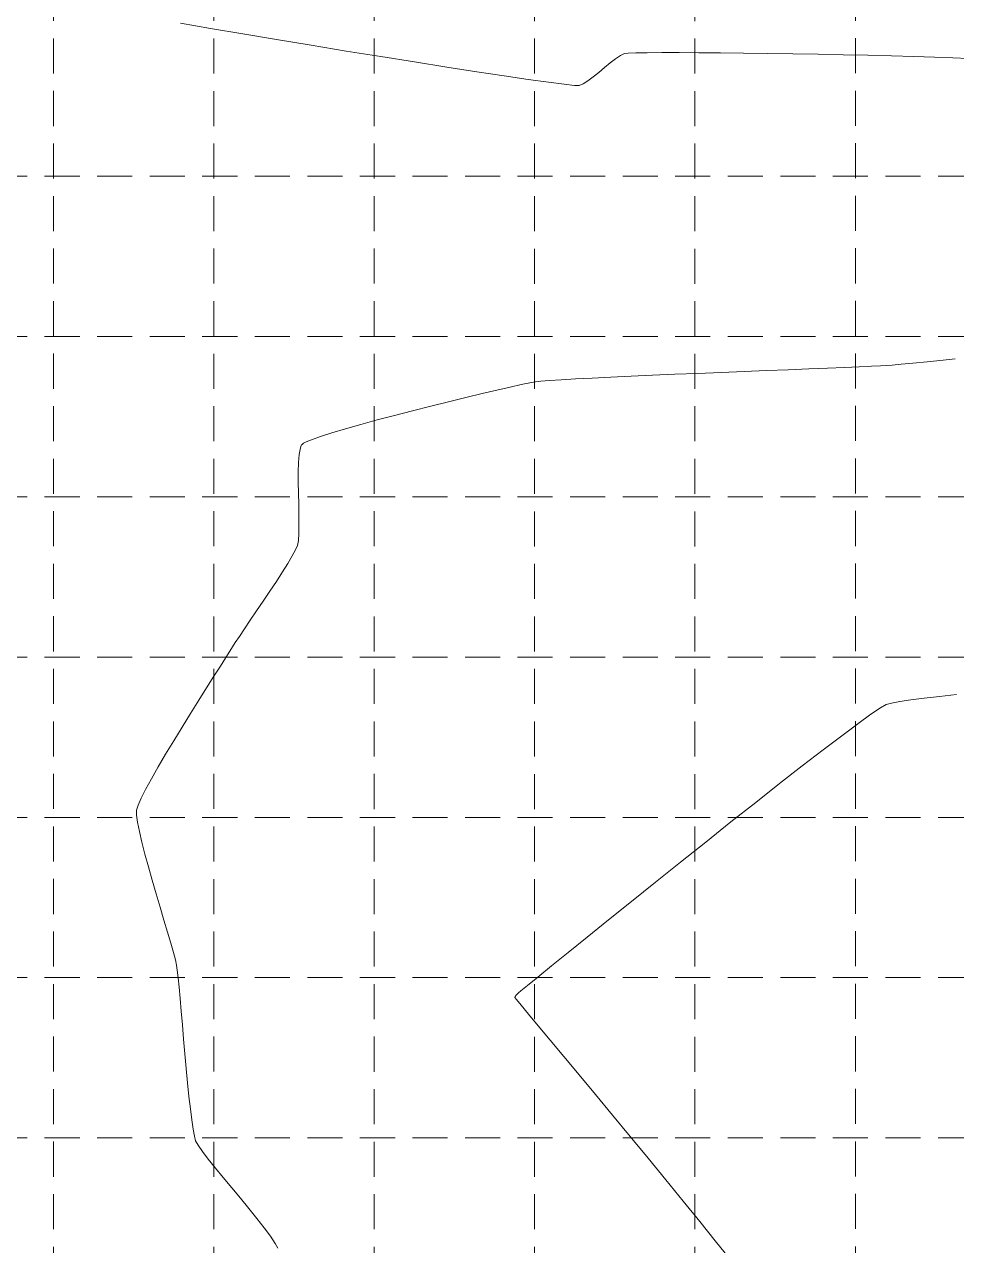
# Model space of a CAD drawing. Extents: x 2140663 to 2528301, y 336313 to 7007653.
# Drawn here: x 2527855.5 to 2528015.1, y 7006947.1 to 7007156.3 of the extents above; entities that cross this region are included whole.
import ezdxf

# ---------------------------------------------------------------- set-up
doc = ezdxf.new("R2010")
doc.units = 0
doc.header["$MEASUREMENT"] = 0
doc.linetypes.add('HIDDEN', pattern=[0.375, 0.25, -0.125])
doc.layers.add('1 EXISTING CONTOURS', color=43, linetype='Continuous')
doc.layers.add('GRID', color=254, linetype='HIDDEN')

msp = doc.modelspace()

# ---------------------------------------------------------------- linework, layer by layer
at = {"layer": '1 EXISTING CONTOURS', "color": 43, "lineweight": 0, "extrusion": (-0.1710075066131199, -0.9852697258527554, 0), "elevation": -7336226.039958043}
msp.add_lwpolyline([(1292374.685799422, 603), (1292369.471669595, 603)], dxfattribs=at)
at = {"layer": '1 EXISTING CONTOURS', "color": 43, "lineweight": 0, "extrusion": (-0.167879934351496, -0.9858074495773187, 0), "elevation": -7332087.803355034}
msp.add_lwpolyline([(1315654.96130593, 603.0000000000003), (1315649.376447255, 603.0000000000003)], dxfattribs=at)
at = {"layer": '1 EXISTING CONTOURS', "color": 43, "lineweight": 0, "extrusion": (-0.1652963224159506, -0.9862439484203502, 0), "elevation": -7328615.324059268}
msp.add_lwpolyline([(1334868.00211657, 603.0000000000003), (1334862.152164107, 603.0000000000003)], dxfattribs=at)
at = {"layer": '1 EXISTING CONTOURS', "color": 43, "lineweight": 0}
for points, elevation in [([(2527904.579474655, 7007152.762168399), (2527898.650495606, 7007153.741993496)], 603), ([(2527910.563566444, 7007151.786034281), (2527904.579474655, 7007152.762168399)], 603), ([(2527916.498384879, 7007150.83013159), (2527910.563566444, 7007151.786034281)], 603), ([(2527967.595423203, 7007151.511905399), (2527964.629637392, 7007151.511256554)], 603), ([(2527970.966406158, 7007151.497367053), (2527967.595423203, 7007151.511905399)], 603), ([(2527974.671588124, 7007151.468679659), (2527970.966406158, 7007151.497367053)], 603), ([(2527978.639970968, 7007151.426881359), (2527974.671588124, 7007151.468679659)], 603), ([(2527982.800556555, 7007151.373010293), (2527978.639970968, 7007151.426881359)], 603), ([(2527995.725548442, 7007151.149341923), (2527991.414343427, 7007151.233202434)], 603), ([(2528004.001590968, 7007150.95889845), (2527999.944963668, 7007151.057561215)], 603), ([(2528017.180258248, 7007150.51618966), (2528014.484763984, 7007150.631999234)], 603), ([(2527950.470744334, 7007145.866595726), (2527949.67676032, 7007145.896095358)], 603), ([(2527951.163869177, 7007146.146964707), (2527950.470744334, 7007145.866595726)], 603), ([(2527982.583892552, 7007097.044145093), (2527978.728867905, 7007096.888259026)], 604), ([(2527998.459803338, 7007097.685779576), (2527995.938703356, 7007097.581670967)], 604), ([(2528003.096758286, 7007097.897392104), (2528002.099086958, 7007097.845393797)], 604), ([(2528005.647129042, 7007098.116640143), (2528004.108308994, 7007097.975573291)], 604), ([(2528007.654162545, 7007098.312211022), (2528005.647129042, 7007098.116640143)], 604), ([(2527943.902863874, 7007095.223076492), (2527942.992547809, 7007095.121797057)], 604), ([(2527945.389981172, 7007095.338551568), (2527943.902863874, 7007095.223076492)], 604), ([(2527949.853594846, 7007095.605074029), (2527947.393643548, 7007095.46646863)], 604), ([(2527955.901339594, 7007095.907335224), (2527952.709578913, 7007095.752614112)], 604), ([(2527959.368620734, 7007096.067483715), (2527955.901339594, 7007095.907335224)], 604), ([(2527963.051166178, 7007096.231305934), (2527959.368620734, 7007096.067483715)], 604), ([(2527974.78782679, 7007096.727278424), (2527970.82102536, 7007096.562956939)], 604), ([(2527936.411836066, 7007093.703975974), (2527933.858253886, 7007093.104105647)], 604), ([(2527931.071101687, 7007092.435425286), (2527928.115275309, 7007091.712612888)], 604), ([(2527921.957183374, 7007090.163303955), (2527918.884709496, 7007089.366163413)], 604), ([(2527910.472326295, 7007087.060933413), (2527908.15286417, 7007086.370180607)], 604), ([(2527903.087793421, 7007084.447481357), (2527903.028899439, 7007084.386868543)], 604), ([(2527903.730138039, 7007084.819637929), (2527903.276713829, 7007084.582877757)], 604), ([(2527906.183894583, 7007085.74271972), (2527904.630313372, 7007085.193228752)], 604), ([(2527902.687562449, 7007083.547114312), (2527902.539167563, 7007082.676338127)], 604), ([(2527902.379706711, 7007079.692487692), (2527902.379936507, 7007077.911491663)], 604), ([(2527902.379936507, 7007077.911491663), (2527902.410064365, 7007076.038274664)], 604), ([(2527902.410064365, 7007076.038274664), (2527902.45253372, 7007074.148206372)], 604), ([(2527902.45253372, 7007074.148206372), (2527902.489788007, 7007072.316656466)], 604), ([(2527902.489788007, 7007072.316656466), (2527902.504270662, 7007070.618994622)], 604), ([(2527902.504270662, 7007070.618994622), (2527902.47842512, 7007069.13059052)], 604), ([(2527899.676353831, 7007062.53288662), (2527898.642213778, 7007060.930919466)], 604), ([(2527896.388763783, 7007057.540239948), (2527895.251753092, 7007055.857405039)], 604), ([(2527897.532633887, 7007059.249057666), (2527896.388763783, 7007057.540239948)], 604), ([(2527890.66943578, 7007048.981749793), (2527889.968220429, 7007047.875405495)], 604), ([(2527885.338297669, 7007040.556127373), (2527883.920344948, 7007038.285022459)], 604), ([(2528009.549687439, 7007040.913085646), (2528007.263531737, 7007040.615561881)], 605), ([(2528000.438143123, 7007038.153604326), (2527998.20413736, 7007036.544100529)], 605), ([(2527882.476520739, 7007035.950279332), (2527881.045983702, 7007033.608335962)], 604), ([(2527995.452825884, 7007034.492316963), (2527992.257010672, 7007032.058619855)], 605), ([(2527881.045983702, 7007033.608335962), (2527879.6678925, 7007031.315630316)], 604), ([(2527992.257010672, 7007032.058619855), (2527988.6894937, 7007029.303375437)], 605), ([(2527877.225682244, 7007027.103684083), (2527876.239880514, 7007025.297319434)], 604), ([(2527874.693592855, 7007021.753914995), (2527874.694557983, 7007020.901074816)], 604), ([(2527874.694557983, 7007020.901074816), (2527874.861779292, 7007019.660582786)], 604), ([(2527875.171881621, 7007018.091604882), (2527875.60148981, 7007016.253307073)], 604), ([(2527876.725723132, 7007012.00541565), (2527877.373597946, 7007009.71415398)], 604), ([(2527877.373597946, 7007009.71415398), (2527878.047477981, 7007007.390236306)], 604), ([(2527878.047477981, 7007007.390236306), (2527878.723988078, 7007005.0928286)], 604), ([(2527879.99139782, 7007000.814206989), (2527880.535547146, 7006998.951325033)], 604), ([(2527880.535547146, 7006998.951325033), (2527880.988825894, 7006997.35161694)], 604), ([(2527880.988825894, 7006997.35161694), (2527881.327858907, 7006996.074248687)], 604), ([(2527948.587162041, 7006997.346399187), (2527945.735856166, 7006995.038305372)], 605), ([(2527881.802092239, 7006993.022609439), (2527881.964893563, 7006991.38193859)], 604), ([(2527943.386472251, 7006993.133058979), (2527941.611812271, 7006991.691026238)], 605), ([(2527881.964893563, 7006991.38193859), (2527882.142878735, 7006989.446278499)], 604), ([(2527882.142878735, 7006989.446278499), (2527882.334240281, 7006987.275778451)], 604), ([(2527939.532735364, 7006989.820864537), (2527939.458605746, 7006989.645286174)], 605), ([(2527882.334240281, 7006987.275778451), (2527882.537170732, 7006984.930587736)], 604), ([(2527956.193075332, 7006969.47151829), (2527959.218129667, 7006965.812657292)], 605), ([(2527884.585912607, 7006965.887423909), (2527884.805121144, 7006965.103537397)], 604), ([(2527959.218129667, 7006965.812657292), (2527962.278298566, 7006962.100340548)], 605), ([(2527884.805121144, 7006965.103537397), (2527885.228822474, 7006964.314301935)], 604), ([(2527885.970059528, 7006963.237564739), (2527886.972385521, 7006961.922571679)], 604), ([(2527892.463643192, 7006955.264958271), (2527893.924712113, 7006953.497373988)], 604), ([(2527893.924712113, 7006953.497373988), (2527895.308189266, 7006951.787009081)], 604), ([(2527897.616581133, 7006948.734920876), (2527898.428602276, 7006947.491689325)], 604)]:
    msp.add_lwpolyline(points, dxfattribs=dict(at, elevation=elevation))
at = {"layer": '1 EXISTING CONTOURS', "color": 43, "lineweight": 0, "extrusion": (0.4218942906795972, -0.9066450283831924, 0), "elevation": -5286467.774067684}
msp.add_lwpolyline([(5248237.911428792, 603.0000000000007), (5248237.142495547, 603.0000000000007)], dxfattribs=at)
at = {"layer": '1 EXISTING CONTOURS', "color": 43, "lineweight": 0, "extrusion": (0.1123197269814239, -0.9936721184227816, 0), "elevation": -6678871.333017717}
msp.add_lwpolyline([(3299003.582103143, 603), (3299002.943043354, 603)], dxfattribs=at)
at = {"layer": '1 EXISTING CONTOURS', "color": 43, "lineweight": 0, "extrusion": (0.03956953181055593, -0.9992168193902129, 0), "elevation": -6901633.393634503}
msp.add_lwpolyline([(2803250.050848165, 603.0000000000003), (2803248.725604685, 603.0000000000003)], dxfattribs=at)
at = {"layer": '1 EXISTING CONTOURS', "color": 43, "lineweight": 0, "extrusion": (0.01757229666817587, -0.9998455952744933, 0), "elevation": -6961647.456388488}
msp.add_lwpolyline([(2650703.555604675, 603.0000000000007), (2650701.612907594, 603.0000000000007)], dxfattribs=at)
at = {"layer": '1 EXISTING CONTOURS', "color": 43, "lineweight": 0, "extrusion": (0.006777736224468839, -0.9999770308820456, 0), "elevation": -6989856.685722498}
msp.add_lwpolyline([(2575399.189147814, 603), (2575396.699500097, 603)], dxfattribs=at)
at = {"layer": '1 EXISTING CONTOURS', "color": 43, "lineweight": 0, "extrusion": (-0.01515679898504906, -0.9998851291246045, 0), "elevation": -7044662.582543745}
msp.add_lwpolyline([(2421490.70642285, 603.0000000000007), (2421486.424140743, 603.0000000000007)], dxfattribs=at)
at = {"layer": '1 EXISTING CONTOURS', "color": 43, "lineweight": 0, "extrusion": (-0.1570152424061917, -0.9875961794438682, 0), "elevation": -7317156.810401407}
msp.add_lwpolyline([(1396337.043356246, 603.0000000000007), (1396331.18958817, 603.0000000000007)], dxfattribs=at)
at = {"layer": '1 EXISTING CONTOURS', "color": 43, "lineweight": 0, "extrusion": (-0.1548713582321095, -0.9879346448016396, 0), "elevation": -7314108.915334566}
msp.add_lwpolyline([(1412220.765840228, 603.0000000000007), (1412215.175274624, 603.0000000000007)], dxfattribs=at)
at = {"layer": '1 EXISTING CONTOURS', "color": 43, "lineweight": 0, "extrusion": (0.6373434722431797, -0.7705798455637205, 0), "elevation": -3788392.246711888}
msp.add_lwpolyline([(6413952.95219066, 603), (6413951.699183672, 603)], dxfattribs=at)
at = {"layer": '1 EXISTING CONTOURS', "color": 43, "lineweight": 0, "extrusion": (-0.6120895742980652, 0.7907884375960573, 0), "elevation": 3993837.615425918}
msp.add_lwpolyline([(-6288082.688254867, 603.0000000000007), (-6288081.534893695, 603.0000000000007)], dxfattribs=at)
at = {"layer": '1 EXISTING CONTOURS', "color": 43, "lineweight": 0, "extrusion": (-0.5543482102967738, 0.8322848441133383, 0), "elevation": 4430576.848668905}
msp.add_lwpolyline([(-5988382.370737946, 603), (-5988381.382373756, 603)], dxfattribs=at)
at = {"layer": '1 EXISTING CONTOURS', "color": 43, "lineweight": 0, "extrusion": (-0.01728786543344767, -0.9998505536872774, 0), "elevation": -7049807.615676022}
msp.add_lwpolyline([(2406474.927756539, 603.0000000000007), (2406470.595112367, 603.0000000000007)], dxfattribs=at)
at = {"layer": '1 EXISTING CONTOURS', "color": 43, "lineweight": 0, "extrusion": (-0.02174685305086279, -0.9997635092272494, 0), "elevation": -7060469.97430855}
msp.add_lwpolyline([(2375018.61194919, 603.0000000000007), (2375014.391535876, 603.0000000000007)], dxfattribs=at)
at = {"layer": '1 EXISTING CONTOURS', "color": 43, "lineweight": 0, "extrusion": (-0.02732722688967792, -0.9996265415996716, 0), "elevation": -7073617.418439969}
msp.add_lwpolyline([(2335577.717425916, 603.0000000000003), (2335573.893156468, 603.0000000000003)], dxfattribs=at)
at = {"layer": '1 EXISTING CONTOURS', "color": 43, "lineweight": 0, "extrusion": (-0.03105683666259932, -0.9995176201030739, 0), "elevation": -7082282.671770049}
msp.add_lwpolyline([(2309171.944478303, 603), (2309168.424723394, 603)], dxfattribs=at)
at = {"layer": '1 EXISTING CONTOURS', "color": 43, "lineweight": 0, "extrusion": (-0.03596341617231939, -0.999353107113405, 0), "elevation": -7093533.793105314}
msp.add_lwpolyline([(2274378.055815861, 603.0000000000007), (2274374.911507107, 603.0000000000007)], dxfattribs=at)
at = {"layer": '1 EXISTING CONTOURS', "color": 43, "lineweight": 0, "extrusion": (-0.1524340775757481, -0.988313640497606, 0), "elevation": -7310603.32512959}
msp.add_lwpolyline([(1430262.450125738, 603.0000000000007), (1430257.228421214, 603.0000000000007)], dxfattribs=at)
at = {"layer": '1 EXISTING CONTOURS', "color": 43, "lineweight": 0, "extrusion": (-0.149471972831705, -0.9887659628738229, 0), "elevation": -7306284.812852848}
msp.add_lwpolyline([(1452166.545036084, 603), (1452161.79784185, 603)], dxfattribs=at)
at = {"layer": '1 EXISTING CONTOURS', "color": 43, "lineweight": 0, "extrusion": (-0.1455797857813604, -0.989346514610454, 0), "elevation": -7300513.618312373}
msp.add_lwpolyline([(1480911.439600626, 603), (1480907.272546725, 603)], dxfattribs=at)
at = {"layer": '1 EXISTING CONTOURS', "color": 43, "lineweight": 0, "extrusion": (0.6007875068912958, -0.7994087637519002, 0), "elevation": -4082812.480685574}
msp.add_lwpolyline([(6230674.28170596, 603), (6230673.143299189, 603)], dxfattribs=at)
at = {"layer": '1 EXISTING CONTOURS', "color": 43, "lineweight": 0, "extrusion": (-0.6324775899390609, 0.7745786585136964, 0), "elevation": 3828713.237534454}
msp.add_lwpolyline([(-6389963.271877806, 603.0000000000003), (-6389962.026638532, 603.0000000000003)], dxfattribs=at)
at = {"layer": '1 EXISTING CONTOURS', "color": 43, "lineweight": 0, "extrusion": (0.6432182197704308, -0.765682912017343, 0), "elevation": -3739227.607457707}
msp.add_lwpolyline([(6442737.70333963, 603.0000000000003), (6442736.419476195, 603.0000000000003)], dxfattribs=at)
at = {"layer": '1 EXISTING CONTOURS', "color": 43, "lineweight": 0, "extrusion": (-0.1399365763268594, -0.9901604691189793, 0), "elevation": -7291951.412197838}
msp.add_lwpolyline([(1522515.348355987, 603), (1522511.867031049, 603)], dxfattribs=at)
at = {"layer": '1 EXISTING CONTOURS', "color": 43, "lineweight": 0, "extrusion": (-0.1305336805818301, -0.9914438754835097, 0), "elevation": -7277174.423125627}
msp.add_lwpolyline([(1591649.886961059, 603.0000000000007), (1591647.196849809, 603.0000000000007)], dxfattribs=at)
at = {"layer": '1 EXISTING CONTOURS', "color": 43, "lineweight": 0, "extrusion": (-0.1107144349831455, -0.9938522595870891, 0), "elevation": -7243948.302219111}
msp.add_lwpolyline([(1736616.299640031, 603), (1736614.505880247, 603)], dxfattribs=at)
at = {"layer": '1 EXISTING CONTOURS', "color": 43, "lineweight": 0, "extrusion": (0.531951127737006, -0.8467750573200226, 0), "elevation": -4588730.107761528}
msp.add_lwpolyline([(5868066.254669804, 603), (5868065.286783433, 603)], dxfattribs=at)
at = {"layer": '1 EXISTING CONTOURS', "color": 43, "lineweight": 0, "extrusion": (0.1004893803457238, -0.9949381309597761, 0), "elevation": -6717591.373231414}
msp.add_lwpolyline([(3219357.427027546, 604.0000000000007), (3219355.386518676, 604.0000000000007)], dxfattribs=at)
at = {"layer": '1 EXISTING CONTOURS', "color": 43, "lineweight": 0, "extrusion": (0.04015304453667951, -0.999193541319416, 0), "elevation": -6899939.912629162}
msp.add_lwpolyline([(2807303.861825191, 604), (2807300.150079798, 604)], dxfattribs=at)
at = {"layer": '1 EXISTING CONTOURS', "color": 43, "lineweight": 0, "extrusion": (0.04006691208936202, -0.9991969988724062, 0), "elevation": -6900181.881685182}
msp.add_lwpolyline([(2806712.569079711, 604), (2806709.064041916, 604)], dxfattribs=at)
at = {"layer": '1 EXISTING CONTOURS', "color": 43, "lineweight": 0, "extrusion": (0.04017246826179086, -0.9991927605791364, 0), "elevation": -6899885.338625029}
msp.add_lwpolyline([(2807444.735144146, 604), (2807441.49709195, 604)], dxfattribs=at)
at = {"layer": '1 EXISTING CONTOURS', "color": 43, "lineweight": 0, "extrusion": (0.04052901528890149, -0.999178361915285, 0), "elevation": -6898883.097384566}
msp.add_lwpolyline([(2809909.60598048, 604.0000000000007), (2809906.69519164, 604.0000000000007)], dxfattribs=at)
at = {"layer": '1 EXISTING CONTOURS', "color": 43, "lineweight": 0, "extrusion": (0.04263790589319559, -0.999090590978137, 0), "elevation": -6892936.807499817}
msp.add_lwpolyline([(2824469.52234144, 604), (2824467.446907436, 604)], dxfattribs=at)
at = {"layer": '1 EXISTING CONTOURS', "color": 43, "lineweight": 0, "extrusion": (0.04537722408404277, -0.9989699232381456, 0), "elevation": -6885166.279000018}
msp.add_lwpolyline([(2843360.711980017, 604), (2843359.144628489, 604)], dxfattribs=at)
at = {"layer": '1 EXISTING CONTOURS', "color": 43, "lineweight": 0, "extrusion": (0.07705863794050426, -0.9970265624940765, 0), "elevation": -6791458.254350754}
msp.add_lwpolyline([(3060444.671991562, 604.0000000000003), (3060443.657424101, 604.0000000000003)], dxfattribs=at)
at = {"layer": '1 EXISTING CONTOURS', "color": 43, "lineweight": 0, "extrusion": (0.09953395690803452, -0.9950341659572447, 0), "elevation": -6720679.619958717}
msp.add_lwpolyline([(3212900.637400487, 604), (3212898.209151132, 604)], dxfattribs=at)
at = {"layer": '1 EXISTING CONTOURS', "color": 43, "lineweight": 0, "extrusion": (0.1005024464523837, -0.9949368111880703, 0), "elevation": -6717549.094175273}
msp.add_lwpolyline([(3219443.605619595, 604.0000000000007), (3219440.825249298, 604.0000000000007)], dxfattribs=at)
at = {"layer": '1 EXISTING CONTOURS', "color": 43, "lineweight": 0, "extrusion": (0.2042600520807804, -0.9789166619911814, 0), "elevation": -6343004.423671094}
msp.add_lwpolyline([(3905914.144268821, 604), (3905912.649251785, 604)], dxfattribs=at)
at = {"layer": '1 EXISTING CONTOURS', "color": 43, "lineweight": 0, "extrusion": (0.1802826582006471, -0.9836148449225991, 0), "elevation": -6436538.499108095}
msp.add_lwpolyline([(3749779.989410444, 604), (3749779.002902651, 604)], dxfattribs=at)
at = {"layer": '1 EXISTING CONTOURS', "color": 43, "lineweight": 0, "extrusion": (0.06371192023446309, -0.9979683317721247, 0), "elevation": -6831798.990538985}
msp.add_lwpolyline([(2969246.950677061, 604.0000000000007), (2969244.94293562, 604.0000000000007)], dxfattribs=at)
at = {"layer": '1 EXISTING CONTOURS', "color": 43, "lineweight": 0, "extrusion": (0.05159118464270176, -0.9986682881052961, 0), "elevation": -6867344.244845122}
msp.add_lwpolyline([(2886090.575668524, 604), (2886087.715876037, 604)], dxfattribs=at)
at = {"layer": '1 EXISTING CONTOURS', "color": 43, "lineweight": 0, "extrusion": (0.04314934532281225, -0.99906863327712, 0), "elevation": -6891490.104393998}
msp.add_lwpolyline([(2827964.046629543, 604.0000000000003), (2827960.205498448, 604.0000000000003)], dxfattribs=at)
at = {"layer": '1 EXISTING CONTOURS', "color": 43, "lineweight": 0, "extrusion": (0.04215370348578779, -0.9991111376030359, 0), "elevation": -6894304.885900008}
msp.add_lwpolyline([(2821098.873633098, 604.0000000000003), (2821094.937829121, 604.0000000000003)], dxfattribs=at)
at = {"layer": '1 EXISTING CONTOURS', "color": 43, "lineweight": 0, "extrusion": (0.04081319305574669, -0.9991667945206117, 0), "elevation": -6898083.652835019}
msp.add_lwpolyline([(2811854.401200073, 604), (2811850.456872523, 604)], dxfattribs=at)
at = {"layer": '1 EXISTING CONTOURS', "color": 43, "lineweight": 0, "extrusion": (0.2332950432079672, -0.9724059969038615, 0), "elevation": -6223984.916607801}
msp.add_lwpolyline([(4092898.13202697, 604), (4092895.265783645, 604)], dxfattribs=at)
at = {"layer": '1 EXISTING CONTOURS', "color": 43, "lineweight": 0, "extrusion": (0.2232056422595221, -0.974771378972277, 0), "elevation": -6266064.722017521}
msp.add_lwpolyline([(4028185.226170572, 604.0000000000007), (4028182.912688282, 604.0000000000007)], dxfattribs=at)
at = {"layer": '1 EXISTING CONTOURS', "color": 43, "lineweight": 0, "extrusion": (0.2158612061369177, -0.9764240573055927, 0), "elevation": -6296211.478876304}
msp.add_lwpolyline([(3980901.8771583, 604.0000000000007), (3980899.939726904, 604.0000000000007)], dxfattribs=at)
at = {"layer": '1 EXISTING CONTOURS', "color": 43, "lineweight": 0, "extrusion": (0.2461906069912655, -0.9692214324029739, 0), "elevation": -6169071.323988726}
msp.add_lwpolyline([(4175199.117773212, 604.0000000000007), (4175195.920890525, 604.0000000000007)], dxfattribs=at)
at = {"layer": '1 EXISTING CONTOURS', "color": 43, "lineweight": 0, "extrusion": (0.2417491041065887, -0.9703387916927066, 0), "elevation": -6188128.548583105}
msp.add_lwpolyline([(4146904.856779132, 604.0000000000007), (4146901.703648759, 604.0000000000007)], dxfattribs=at)
at = {"layer": '1 EXISTING CONTOURS', "color": 43, "lineweight": 0, "extrusion": (0.2639563453028992, -0.9645346275662355, 0), "elevation": -6091320.124636434}
msp.add_lwpolyline([(4287827.915260436, 604), (4287824.985599228, 604)], dxfattribs=at)
at = {"layer": '1 EXISTING CONTOURS', "color": 43, "lineweight": 0, "extrusion": (0.2568989675828074, -0.9664382652062613, 0), "elevation": -6122499.53956526}
msp.add_lwpolyline([(4243191.565448642, 604.0000000000007), (4243188.480342427, 604.0000000000007)], dxfattribs=at)
at = {"layer": '1 EXISTING CONTOURS', "color": 43, "lineweight": 0, "extrusion": (0.2730355661247794, -0.9620039395090444, 0), "elevation": -6050635.890176426}
msp.add_lwpolyline([(4345046.523621899, 604), (4345043.815671636, 604)], dxfattribs=at)
at = {"layer": '1 EXISTING CONTOURS', "color": 43, "lineweight": 0, "extrusion": (0.8182764520823629, -0.5748248846105228, 0), "elevation": -1959322.952441816}
msp.add_lwpolyline([(7186833.718422222, 604.0000000000003), (7186833.600406663, 604.0000000000003)], dxfattribs=at)
at = {"layer": '1 EXISTING CONTOURS', "color": 43, "lineweight": 0, "extrusion": (0.5825287253155285, -0.8128101156987811, 0), "elevation": -4222852.957014963}
msp.add_lwpolyline([(6136533.405062967, 604.0000000000003), (6136533.172634255, 604.0000000000003)], dxfattribs=at)
at = {"layer": '1 EXISTING CONTOURS', "color": 43, "lineweight": 0, "extrusion": (0.3833191508315524, -0.9236159529835861, 0), "elevation": -5502861.412106282}
msp.add_lwpolyline([(5020762.990251294, 604.0000000000003), (5020762.01563048, 604.0000000000003)], dxfattribs=at)
at = {"layer": '1 EXISTING CONTOURS', "color": 43, "lineweight": 0, "extrusion": (0.303630108566437, -0.9527899858688345, 0), "elevation": -5908732.696725954}
msp.add_lwpolyline([(4536127.968557502, 604), (4536125.902026981, 604)], dxfattribs=at)
at = {"layer": '1 EXISTING CONTOURS', "color": 43, "lineweight": 0, "extrusion": (0.9966631760677854, -0.0816242211017936, 0), "elevation": 1947519.707824592}
msp.add_lwpolyline([(7190039.350949513, 604), (7190037.975916213, 604)], dxfattribs=at)
at = {"layer": '1 EXISTING CONTOURS', "color": 43, "lineweight": 0, "extrusion": (0.9564728937781812, -0.2918211840624185, 0), "elevation": 373054.9812193075}
msp.add_lwpolyline([(7439781.551482283, 604), (7439781.032732951, 604)], dxfattribs=at)
at = {"layer": '1 EXISTING CONTOURS', "color": 43, "lineweight": 0, "extrusion": (0.896437201485142, -0.4431707840026088, 0), "elevation": -839228.7824645871}
msp.add_lwpolyline([(7401703.768902298, 604.0000000000007), (7401703.493350144, 604.0000000000007)], dxfattribs=at)
at = {"layer": '1 EXISTING CONTOURS', "color": 43, "lineweight": 0, "extrusion": (0.9995719003584825, -0.02925775134442558, 0), "elevation": 2321808.790310789}
msp.add_lwpolyline([(7078042.31752807, 604.0000000000003), (7078040.703431695, 604.0000000000003)], dxfattribs=at)
at = {"layer": '1 EXISTING CONTOURS', "color": 43, "lineweight": 0, "extrusion": (0.9826684569024897, -0.1853717988499862, 0), "elevation": 1185177.159137339}
msp.add_lwpolyline([(7354226.441274847, 604), (7354225.582613334, 604)], dxfattribs=at)
at = {"layer": '1 EXISTING CONTOURS', "color": 43, "lineweight": 0, "extrusion": (0.9975896999926006, -0.06938869121602854, 0), "elevation": 2035598.118830758}
msp.add_lwpolyline([(7165587.836312885, 604.0000000000007), (7165586.629627729, 604.0000000000007)], dxfattribs=at)
at = {"layer": '1 EXISTING CONTOURS', "color": 43, "lineweight": 0, "extrusion": (0.881027262758518, -0.4730654947005049, 0), "elevation": -1087650.795440113}
msp.add_lwpolyline([(7369279.638519224, 604), (7369278.452800116, 604)], dxfattribs=at)
at = {"layer": '1 EXISTING CONTOURS', "color": 43, "lineweight": 0, "extrusion": (0.9199527498693715, -0.3920292565712178, 0), "elevation": -421424.6863360815}
msp.add_lwpolyline([(7437182.265633389, 604), (7437181.447111674, 604)], dxfattribs=at)
at = {"layer": '1 EXISTING CONTOURS', "color": 43, "lineweight": 0, "extrusion": (0.8481689985591438, -0.529725730810935, 0), "elevation": -1567735.184120273}
msp.add_lwpolyline([(7282268.446956892, 604), (7282266.714833003, 604)], dxfattribs=at)
at = {"layer": '1 EXISTING CONTOURS', "color": 43, "lineweight": 0, "extrusion": (0.8604970527413837, -0.5094554173069443, 0), "elevation": -1394535.704567823}
msp.add_lwpolyline([(7317412.065505886, 604.0000000000003), (7317410.574086853, 604.0000000000003)], dxfattribs=at)
at = {"layer": '1 EXISTING CONTOURS', "color": 43, "lineweight": 0, "extrusion": (0.8347118164261672, -0.5506870104864726, 0), "elevation": -1748630.568961097}
msp.add_lwpolyline([(7240957.503550137, 604.0000000000003), (7240955.488648988, 604.0000000000003)], dxfattribs=at)
at = {"layer": '1 EXISTING CONTOURS', "color": 43, "lineweight": 0, "extrusion": (0.8273243096303872, -0.5617245647954195, 0), "elevation": -1844646.20802348}
msp.add_lwpolyline([(7217088.5099086, 604.0000000000007), (7217086.571233092, 604.0000000000007)], dxfattribs=at)
at = {"layer": '1 EXISTING CONTOURS', "color": 43, "lineweight": 0, "extrusion": (0.8272276975166885, -0.5618668316080228, 0), "elevation": -1845887.304496132}
msp.add_lwpolyline([(7216769.240355994, 604), (7216767.460854272, 604)], dxfattribs=at)
at = {"layer": '1 EXISTING CONTOURS', "color": 43, "lineweight": 0, "extrusion": (0.832635984711672, -0.5538206541500816, 0), "elevation": -1775835.753234242}
msp.add_lwpolyline([(7234322.184322838, 604), (7234320.923848362, 604)], dxfattribs=at)
at = {"layer": '1 EXISTING CONTOURS', "color": 43, "lineweight": 0, "extrusion": (0.8286581213576072, -0.5597550517039407, 0), "elevation": -1827473.992597929}
msp.add_lwpolyline([(7221452.162226322, 604.0000000000007), (7221450.608806294, 604.0000000000007)], dxfattribs=at)
at = {"layer": '1 EXISTING CONTOURS', "color": 43, "lineweight": 0, "extrusion": (0.8478126374525479, -0.5302958907777382, 0), "elevation": -1572631.625854215}
msp.add_lwpolyline([(7281195.542778127, 604.0000000000007), (7281194.712313663, 604.0000000000007)], dxfattribs=at)
at = {"layer": '1 EXISTING CONTOURS', "color": 43, "lineweight": 0, "extrusion": (0.8423662982754173, -0.5389053901472601, 0), "elevation": -1646726.568093534}
msp.add_lwpolyline([(7264797.551317595, 604), (7264796.650474382, 604)], dxfattribs=at)
at = {"layer": '1 EXISTING CONTOURS', "color": 43, "lineweight": 0, "extrusion": (0.843985002293037, -0.5363667736767654, 0), "elevation": -1624846.441304816}
msp.add_lwpolyline([(7269719.503655778, 604.0000000000007), (7269717.783041837, 604.0000000000007)], dxfattribs=at)
at = {"layer": '1 EXISTING CONTOURS', "color": 43, "lineweight": 0, "extrusion": (0.8451656457236462, -0.5345044726553111, 0), "elevation": -1608812.679360352}
msp.add_lwpolyline([(7273280.853275471, 604), (7273278.517029804, 604)], dxfattribs=at)
at = {"layer": '1 EXISTING CONTOURS', "color": 43, "lineweight": 0, "extrusion": (0.844293458358254, -0.5358811026463419, 0), "elevation": -1620663.579139988}
msp.add_lwpolyline([(7270651.426532895, 604), (7270649.363787485, 604)], dxfattribs=at)
at = {"layer": '1 EXISTING CONTOURS', "color": 43, "lineweight": 0, "extrusion": (0.8464862723392921, -0.532410547173072, 0), "elevation": -1590802.059634937}
msp.add_lwpolyline([(7277238.997766886, 604), (7277236.45664035, 604)], dxfattribs=at)
at = {"layer": '1 EXISTING CONTOURS', "color": 43, "lineweight": 0, "extrusion": (0.1507057004931847, -0.988578672559174, 0), "elevation": -6546025.804797973}
msp.add_lwpolyline([(3555135.029154603, 605), (3555133.127470006, 605)], dxfattribs=at)
at = {"layer": '1 EXISTING CONTOURS', "color": 43, "lineweight": 0, "extrusion": (0.1147101845602837, -0.9933990001797595, 0), "elevation": -6670798.995263146}
msp.add_lwpolyline([(3315103.77013097, 605), (3315101.115465899, 605)], dxfattribs=at)
at = {"layer": '1 EXISTING CONTOURS', "color": 43, "lineweight": 0, "extrusion": (0.1042977752459026, -0.9945461146064345, 0), "elevation": -6705159.570973171}
msp.add_lwpolyline([(3245046.457147021, 605), (3245043.508140871, 605)], dxfattribs=at)
at = {"layer": '1 EXISTING CONTOURS', "color": 43, "lineweight": 0, "extrusion": (0.5585110815935769, -0.8294970595108659, 0), "elevation": -4400401.285318883}
msp.add_lwpolyline([(6010479.36961988, 605.0000000000007), (6010477.387818914, 605.0000000000007)], dxfattribs=at)
at = {"layer": '1 EXISTING CONTOURS', "color": 43, "lineweight": 0, "extrusion": (0.4848606474323116, -0.8745914203623998, 0), "elevation": -4902567.693133947}
msp.add_lwpolyline([(5608407.64567617, 605.0000000000007), (5608406.524022808, 605.0000000000007)], dxfattribs=at)
at = {"layer": '1 EXISTING CONTOURS', "color": 43, "lineweight": 0, "extrusion": (0.2700044778395025, -0.9628590665027867, 0), "elevation": -6064219.657913615}
msp.add_lwpolyline([(4326043.72970801, 605.0000000000003), (4326042.792947581, 605.0000000000003)], dxfattribs=at)
at = {"layer": '1 EXISTING CONTOURS', "color": 43, "lineweight": 0, "extrusion": (0.1881317646824952, -0.9821437975762258, 0), "elevation": -6406323.084524297}
msp.add_lwpolyline([(3801111.669999546, 605.0000000000007), (3801110.22563974, 605.0000000000007)], dxfattribs=at)
at = {"layer": '1 EXISTING CONTOURS', "color": 43, "lineweight": 0, "extrusion": (0.8505084565149692, -0.5259613725327411, 0), "elevation": -1535444.822438286}
msp.add_lwpolyline([(7289114.612883826, 604), (7289111.86776929, 604)], dxfattribs=at)
at = {"layer": '1 EXISTING CONTOURS', "color": 43, "lineweight": 0, "extrusion": (-0.597816026796658, 0.8016333314583778, 0), "elevation": 4105796.206351421}
msp.add_lwpolyline([(-6215446.368716591, 605), (-6215442.936584508, 605)], dxfattribs=at)
at = {"layer": '1 EXISTING CONTOURS', "color": 43, "lineweight": 0, "extrusion": (0.8619344733065518, -0.5070196877102084, 0), "elevation": -1373836.19929927}
msp.add_lwpolyline([(7321286.606264174, 604), (7321284.068913579, 604)], dxfattribs=at)
at = {"layer": '1 EXISTING CONTOURS', "color": 43, "lineweight": 0, "extrusion": (0.8684964203955393, -0.4956954385105182, 0), "elevation": -1277899.051111332}
msp.add_lwpolyline([(7338637.498568902, 604.0000000000007), (7338635.167049463, 604.0000000000007)], dxfattribs=at)
at = {"layer": '1 EXISTING CONTOURS', "color": 43, "lineweight": 0, "extrusion": (0.61511045745922, -0.788440945869955, 0), "elevation": -3969636.532445619}
msp.add_lwpolyline([(6303266.793722387, 605), (6303261.88984623, 605)], dxfattribs=at)
at = {"layer": '1 EXISTING CONTOURS', "color": 43, "lineweight": 0, "extrusion": (-0.6180226386462013, 0.7861603005245094, 0), "elevation": 3946294.040716131}
msp.add_lwpolyline([(-6317902.18315566, 605), (-6317896.977455807, 605)], dxfattribs=at)
at = {"layer": '1 EXISTING CONTOURS', "color": 43, "lineweight": 0, "extrusion": (0.9151729337850388, -0.4030614112852839, 0), "elevation": -510817.6841483926}
msp.add_lwpolyline([(7431527.548715233, 604.0000000000003), (7431526.237545046, 604.0000000000003)], dxfattribs=at)
at = {"layer": '1 EXISTING CONTOURS', "color": 43, "lineweight": 0, "extrusion": (0.891842089562183, -0.4523468661164343, 0), "elevation": -915139.5061113914}
msp.add_lwpolyline([(7392636.977816587, 604.0000000000007), (7392635.260724448, 604.0000000000007)], dxfattribs=at)
at = {"layer": '1 EXISTING CONTOURS', "color": 43, "lineweight": 0, "extrusion": (0.9586476773790829, -0.2845955562824021, 0), "elevation": 429173.9497798204}
msp.add_lwpolyline([(7436687.881482557, 604), (7436687.034370584, 604)], dxfattribs=at)
at = {"layer": '1 EXISTING CONTOURS', "color": 43, "lineweight": 0, "extrusion": (0.6202965767958788, -0.7843673608809296, 0), "elevation": -3927982.399446095}
msp.add_lwpolyline([(6329297.997659659, 605), (6329292.584621579, 605)], dxfattribs=at)
at = {"layer": '1 EXISTING CONTOURS', "color": 43, "lineweight": 0, "extrusion": (0.9810222482379348, 0.193895199688357, 0), "elevation": 3838528.956475822}
msp.add_lwpolyline([(6383899.379760463, 604), (6383897.780430879, 604)], dxfattribs=at)
at = {"layer": '1 EXISTING CONTOURS', "color": 43, "lineweight": 0, "extrusion": (0.6221237009320152, -0.7829189617953142, 0), "elevation": -3913214.51165144}
msp.add_lwpolyline([(6338433.760630826, 605), (6338428.234766134, 605)], dxfattribs=at)
at = {"layer": '1 EXISTING CONTOURS', "color": 43, "lineweight": 0, "extrusion": (0.9686075445420558, 0.2485949007043584, 0), "elevation": 4190427.888991517}
msp.add_lwpolyline([(6158631.823536711, 604.0000000000003), (6158629.708694899, 604.0000000000003)], dxfattribs=at)
at = {"layer": '1 EXISTING CONTOURS', "color": 43, "lineweight": 0, "extrusion": (-0.6236266151419554, 0.7817223579293274, 0), "elevation": 3901030.563609377}
msp.add_lwpolyline([(-6345934.197836081, 605), (-6345928.653673145, 605)], dxfattribs=at)
at = {"layer": '1 EXISTING CONTOURS', "color": 43, "lineweight": 0, "extrusion": (0.9649143122595377, 0.2625649824266431, 0), "elevation": 4278980.416343266}
msp.add_lwpolyline([(6097436.541548266, 604), (6097434.262133754, 604)], dxfattribs=at)
at = {"layer": '1 EXISTING CONTOURS', "color": 43, "lineweight": 0, "extrusion": (-0.62488780381429, 0.7807145654105304, 0), "elevation": 3890780.704129305}
msp.add_lwpolyline([(-6352218.151803307, 605), (-6352212.683881724, 605)], dxfattribs=at)
at = {"layer": '1 EXISTING CONTOURS', "color": 43, "lineweight": 0, "extrusion": (0.6259652791886013, -0.7798509275818913, 0), "elevation": -3882005.367267624}
msp.add_lwpolyline([(6357579.319001703, 605), (6357574.021868879, 605)], dxfattribs=at)
at = {"layer": '1 EXISTING CONTOURS', "color": 43, "lineweight": 0, "extrusion": (0.9587464905853289, 0.2842624962782037, 0), "elevation": 4415423.614370433}
msp.add_lwpolyline([(5999360.425893534, 604), (5999358.118994071, 604)], dxfattribs=at)
at = {"layer": '1 EXISTING CONTOURS', "color": 43, "lineweight": 0, "extrusion": (0.6269017691113805, -0.7790983069452927, 0), "elevation": -3874364.341361631}
msp.add_lwpolyline([(6362233.418024062, 605), (6362228.386233007, 605)], dxfattribs=at)
at = {"layer": '1 EXISTING CONTOURS', "color": 43, "lineweight": 0, "extrusion": (0.9588949886289014, 0.283761168559722, 0), "elevation": 4412286.194744937}
msp.add_lwpolyline([(6001665.941215271, 604), (6001663.785723928, 604)], dxfattribs=at)
at = {"layer": '1 EXISTING CONTOURS', "color": 43, "lineweight": 0, "extrusion": (0.6277306648776798, -0.7784306085787134, 0), "elevation": -3867590.365335943}
msp.add_lwpolyline([(6366348.549534824, 605), (6366343.877642654, 605)], dxfattribs=at)
at = {"layer": '1 EXISTING CONTOURS', "color": 43, "lineweight": 0, "extrusion": (0.6284806341527642, -0.7778252326165175, 0), "elevation": -3861452.609741087}
msp.add_lwpolyline([(6370068.551056677, 605.0000000000007), (6370064.333623609, 605.0000000000007)], dxfattribs=at)
at = {"layer": '1 EXISTING CONTOURS', "color": 43, "lineweight": 0, "extrusion": (0.9756463440828705, 0.2193495185263221, 0), "elevation": 4003299.391003175}
msp.add_lwpolyline([(6281860.550686226, 604.0000000000003), (6281859.632461661, 604.0000000000003)], dxfattribs=at)
at = {"layer": '1 EXISTING CONTOURS', "color": 43, "lineweight": 0, "extrusion": (0.9895166475300278, 0.1444188500886742, 0), "elevation": 3513323.04243677}
msp.add_lwpolyline([(6568464.634558108, 604.0000000000007), (6568463.755093882, 604.0000000000007)], dxfattribs=at)
at = {"layer": '1 EXISTING CONTOURS', "color": 43, "lineweight": 0, "extrusion": (0.6298698772506207, -0.7767006744765245, 0), "elevation": -3850060.901965489}
msp.add_lwpolyline([(6376952.262752651, 605), (6376949.237927269, 605)], dxfattribs=at)
at = {"layer": '1 EXISTING CONTOURS', "color": 43, "lineweight": 0, "extrusion": (0.9936289242096826, 0.1127012021848436, 0), "elevation": 3301473.012891042}
msp.add_lwpolyline([(6677456.914698238, 604.0000000000007), (6677455.620923187, 604.0000000000007)], dxfattribs=at)
at = {"layer": '1 EXISTING CONTOURS', "color": 43, "lineweight": 0, "extrusion": (0.7365533719622062, -0.676379427726113, 0), "elevation": -2877421.402274573}
msp.add_lwpolyline([(6870868.865511024, 605.0000000000007), (6870868.561144328, 605.0000000000007)], dxfattribs=at)
at = {"layer": '1 EXISTING CONTOURS', "color": 43, "lineweight": 0, "extrusion": (0.7123155671846635, -0.7018593397158659, 0), "elevation": -3117230.611878569}
msp.add_lwpolyline([(6765446.722045472, 605.0000000000007), (6765446.489750965, 605.0000000000007)], dxfattribs=at)
at = {"layer": '1 EXISTING CONTOURS', "color": 43, "lineweight": 0, "extrusion": (0.6351299549186884, -0.7724052954019573, 0), "elevation": -3806666.051497533}
msp.add_lwpolyline([(6402944.35032663, 605.0000000000007), (6402943.82365212, 605.0000000000007)], dxfattribs=at)
at = {"layer": '1 EXISTING CONTOURS', "color": 43, "lineweight": 0, "extrusion": (0.6316925138348073, -0.7752190451511509, 0), "elevation": -3835071.616506102}
msp.add_lwpolyline([(6385972.678230941, 605.0000000000003), (6385971.224275349, 605.0000000000003)], dxfattribs=at)
at = {"layer": '1 EXISTING CONTOURS', "color": 43, "lineweight": 0, "extrusion": (0.7863881412241488, 0.6177327021795337, 0), "elevation": 6316388.259706799}
msp.add_lwpolyline([(3948622.690022658, 605.0000000000007), (3948622.238714823, 605.0000000000007)], dxfattribs=at)
at = {"layer": '1 EXISTING CONTOURS', "color": 43, "lineweight": 0, "extrusion": (0.7906205433811736, -0.6123064236014988, 0), "elevation": -2291783.95041969}
msp.add_lwpolyline([(7087744.001823715, 605.0000000000007), (7087743.714008309, 605.0000000000007)], dxfattribs=at)
at = {"layer": '1 EXISTING CONTOURS', "color": 43, "lineweight": 0, "extrusion": (0.7724315045780713, 0.6350980796186186, 0), "elevation": 6402785.737067945}
msp.add_lwpolyline([(3806929.607522894, 605.0000000000007), (3806928.347954759, 605.0000000000007)], dxfattribs=at)
at = {"layer": '1 EXISTING CONTOURS', "color": 43, "lineweight": 0, "extrusion": (0.7698085479364428, 0.6382748620492472, 0), "elevation": 6418414.736024383}
msp.add_lwpolyline([(3780518.604324978, 605.0000000000007), (3780516.619121055, 605.0000000000007)], dxfattribs=at)
at = {"layer": '1 EXISTING CONTOURS', "color": 43, "lineweight": 0, "extrusion": (0.7689202744268636, 0.6393446735332333, 0), "elevation": 6423665.387220986}
msp.add_lwpolyline([(3771588.077200965, 605), (3771585.449108403, 605)], dxfattribs=at)
at = {"layer": '1 EXISTING CONTOURS', "color": 43, "lineweight": 0, "extrusion": (0.9962823447094913, 0.08614806800015076, 0), "elevation": 3122122.95555894}
msp.add_lwpolyline([(6763163.179281445, 604.0000000000007), (6763160.710370795, 604.0000000000007)], dxfattribs=at)
at = {"layer": '1 EXISTING CONTOURS', "color": 43, "lineweight": 0, "extrusion": (0.7686513097035351, 0.6396680108392482, 0), "elevation": 6425251.079179346}
msp.add_lwpolyline([(3768883.438952691, 605.0000000000003), (3768880.250731724, 605.0000000000003)], dxfattribs=at)
at = {"layer": '1 EXISTING CONTOURS', "color": 43, "lineweight": 0, "extrusion": (0.9961709760876086, 0.08742646281682374, 0), "elevation": 3130799.118812068}
msp.add_lwpolyline([(6759148.720184878, 604.0000000000003), (6759146.196397049, 604.0000000000003)], dxfattribs=at)
at = {"layer": '1 EXISTING CONTOURS', "color": 43, "lineweight": 0, "extrusion": (0.7687000654485265, 0.6396094193954863, 0), "elevation": 6424963.781836256}
msp.add_lwpolyline([(3769369.99735278, 605), (3769366.331766186, 605)], dxfattribs=at)
at = {"layer": '1 EXISTING CONTOURS', "color": 43, "lineweight": 0, "extrusion": (0.9959375145268503, 0.09004702748053375, 0), "elevation": 3148571.199382293}
msp.add_lwpolyline([(6750885.855133641, 604.0000000000007), (6750883.336534885, 604.0000000000007)], dxfattribs=at)
at = {"layer": '1 EXISTING CONTOURS', "color": 43, "lineweight": 0, "extrusion": (0.7689574196014483, 0.639299997528455, 0), "elevation": 6423446.247039466}
msp.add_lwpolyline([(3771951.809389241, 605.0000000000003), (3771947.749199607, 605.0000000000003)], dxfattribs=at)
at = {"layer": '1 EXISTING CONTOURS', "color": 43, "lineweight": 0, "extrusion": (0.9955523796827079, 0.09420965612981133, 0), "elevation": 3176765.068552492}
msp.add_lwpolyline([(6737662.066348287, 604), (6737659.612976124, 604)], dxfattribs=at)
at = {"layer": '1 EXISTING CONTOURS', "color": 43, "lineweight": 0, "extrusion": (0.7693812441490072, 0.6387898724555093, 0), "elevation": 6420943.220165329}
msp.add_lwpolyline([(3776207.04870777, 605), (3776202.676676187, 605)], dxfattribs=at)
at = {"layer": '1 EXISTING CONTOURS', "color": 43, "lineweight": 0, "extrusion": (0.9949508108380254, 0.1003637584626836, 0), "elevation": 3218366.01386917}
msp.add_lwpolyline([(6717887.581812962, 604), (6717885.253652919, 604)], dxfattribs=at)
at = {"layer": '1 EXISTING CONTOURS', "color": 43, "lineweight": 0, "extrusion": (0.9940010588603474, 0.1093704484059028, 0), "elevation": 3279074.781816682}
msp.add_lwpolyline([(6688462.503126512, 604), (6688460.360070793, 604)], dxfattribs=at)
at = {"layer": '1 EXISTING CONTOURS', "color": 43, "lineweight": 0, "extrusion": (0.769960145371594, 0.6380919796858082, 0), "elevation": 6417516.539592431}
msp.add_lwpolyline([(3782023.262221036, 605), (3782018.661106107, 605)], dxfattribs=at)
at = {"layer": '1 EXISTING CONTOURS', "color": 43, "lineweight": 0, "extrusion": (0.992418391629823, 0.1229053943278142, 0), "elevation": 3369912.950407696}
msp.add_lwpolyline([(6643155.885545585, 604.0000000000007), (6643153.987308594, 604.0000000000007)], dxfattribs=at)
at = {"layer": '1 EXISTING CONTOURS', "color": 43, "lineweight": 0, "extrusion": (0.989498581242864, 0.1445425809869162, 0), "elevation": 3514143.097213803}
msp.add_lwpolyline([(6567998.666620152, 604), (6567997.072538372, 604)], dxfattribs=at)
at = {"layer": '1 EXISTING CONTOURS', "color": 43, "lineweight": 0, "extrusion": (0.9830613633854506, 0.1832767192491702, 0), "elevation": 3769279.387246218}
msp.add_lwpolyline([(6424976.276489182, 604), (6424975.044939682, 604)], dxfattribs=at)
at = {"layer": '1 EXISTING CONTOURS', "color": 43, "lineweight": 0, "extrusion": (0.823691696754473, 0.5670379076373444, 0), "elevation": 6055412.457000664}
msp.add_lwpolyline([(4338171.574246559, 604.0000000000007), (4338170.267037561, 604.0000000000007)], dxfattribs=at)
at = {"layer": '1 EXISTING CONTOURS', "color": 43, "lineweight": 0, "extrusion": (0.7799153436698881, 0.6258850187600598, 0), "elevation": 6357090.331186485}
msp.add_lwpolyline([(3882670.530789489, 604), (3882668.602371152, 604)], dxfattribs=at)
at = {"layer": '1 EXISTING CONTOURS', "color": 43, "lineweight": 0, "extrusion": (0.7727781019014875, 0.6346762995587075, 0), "elevation": 6400706.668094376}
msp.add_lwpolyline([(3810389.127782296, 605.0000000000007), (3810384.335925047, 605.0000000000007)], dxfattribs=at)
at = {"layer": '1 EXISTING CONTOURS', "color": 43, "lineweight": 0, "extrusion": (0.7715908455168927, 0.6361191453764986, 0), "elevation": 6407757.050826488}
msp.add_lwpolyline([(3798468.445608961, 604.0000000000003), (3798466.315247805, 604.0000000000003)], dxfattribs=at)
at = {"layer": '1 EXISTING CONTOURS', "color": 43, "lineweight": 0, "extrusion": (0.7678565907886633, 0.6406217729537541, 0), "elevation": 6429866.993191884}
msp.add_lwpolyline([(3760918.401182123, 604), (3760916.142576244, 604)], dxfattribs=at)
at = {"layer": '1 EXISTING CONTOURS', "color": 43, "lineweight": 0, "extrusion": (0.7676718874639267, 0.640843095615122, 0), "elevation": 6430950.88170334}
msp.add_lwpolyline([(3759062.454754915, 604), (3759060.141842575, 604)], dxfattribs=at)
at = {"layer": '1 EXISTING CONTOURS', "color": 43, "lineweight": 0, "extrusion": (0.7742150154385596, 0.6329226728988866, 0), "elevation": 6392051.546633565}
msp.add_lwpolyline([(3824885.836679341, 605), (3824881.14671887, 605)], dxfattribs=at)
at = {"layer": '1 EXISTING CONTOURS', "color": 43, "lineweight": 0, "extrusion": (0.7760341666230459, 0.6306908689950053, 0), "elevation": 6381012.154137292}
msp.add_lwpolyline([(3843269.78627551, 605.0000000000007), (3843265.28092858, 605.0000000000007)], dxfattribs=at)
at = {"layer": '1 EXISTING CONTOURS', "color": 43, "lineweight": 0, "extrusion": (0.7888845438964966, 0.614541435870045, 0), "elevation": 6300279.749479723}
msp.add_lwpolyline([(3974179.552175621, 604), (3974177.519052176, 604)], dxfattribs=at)
at = {"layer": '1 EXISTING CONTOURS', "color": 43, "lineweight": 0, "extrusion": (0.7783875244714714, 0.6277840884788134, 0), "elevation": 6366593.705405932}
msp.add_lwpolyline([(3867103.401917822, 605), (3867099.16387669, 605)], dxfattribs=at)
at = {"layer": '1 EXISTING CONTOURS', "color": 43, "lineweight": 0, "extrusion": (0.8072154023241193, 0.5902569730640296, 0), "elevation": 6176458.242291952}
msp.add_lwpolyline([(4164009.540799327, 604.0000000000007), (4164007.74674468, 604.0000000000007)], dxfattribs=at)
at = {"layer": '1 EXISTING CONTOURS', "color": 43, "lineweight": 0, "extrusion": (0.8824423794906816, 0.470420500062257, 0), "elevation": 5526936.447397018}
msp.add_lwpolyline([(4994052.174642915, 604), (4994051.252290362, 604)], dxfattribs=at)
at = {"layer": '1 EXISTING CONTOURS', "color": 43, "lineweight": 0, "extrusion": (0.781527242856287, 0.6238711154344704, 0), "elevation": 6347112.832656676}
msp.add_lwpolyline([(3898990.900540193, 605.0000000000007), (3898987.012456408, 605.0000000000007)], dxfattribs=at)
at = {"layer": 'GRID', "color": 253, "linetype": 'HIDDEN', "lineweight": 0, "ltscale": 24}
for p, q in [((2527860.46923486, 7006031.938541753), (2527860.46923486, 7007624.562990395)), ((2527887.926706931, 7006031.934224866), (2527887.926706931, 7007624.562990395)), ((2527915.384178999, 7006031.929907975), (2527915.384178999, 7007624.562990395)), ((2527942.84165107, 7006031.925591088), (2527942.84165107, 7007624.562990395)), ((2527970.299123141, 7006031.921274197), (2527970.299123141, 7007624.562990395)), ((2527997.886483418, 7006031.983717573), (2527997.756595209, 7007624.562990395)), ((2527228.947377252, 7007130.328493137), (2528272.331315909, 7007130.328493137)), ((2527228.947377252, 7007102.871021064), (2528272.331315909, 7007102.871021064)), ((2527228.947377252, 7007075.413548996), (2528272.331315909, 7007075.413548996)), ((2527228.947377252, 7007047.956076927), (2528272.331315909, 7007047.956076927)), ((2527228.947377252, 7007020.498604855), (2528272.331315909, 7007020.498604855)), ((2527228.947377252, 7006993.041132786), (2528272.331315909, 7006993.041132786)), ((2527228.947377252, 7006965.583660717), (2528272.331315909, 7006965.583660717))]:
    msp.add_line(p, q, dxfattribs=at)

doc.saveas('drawing.dxf')
